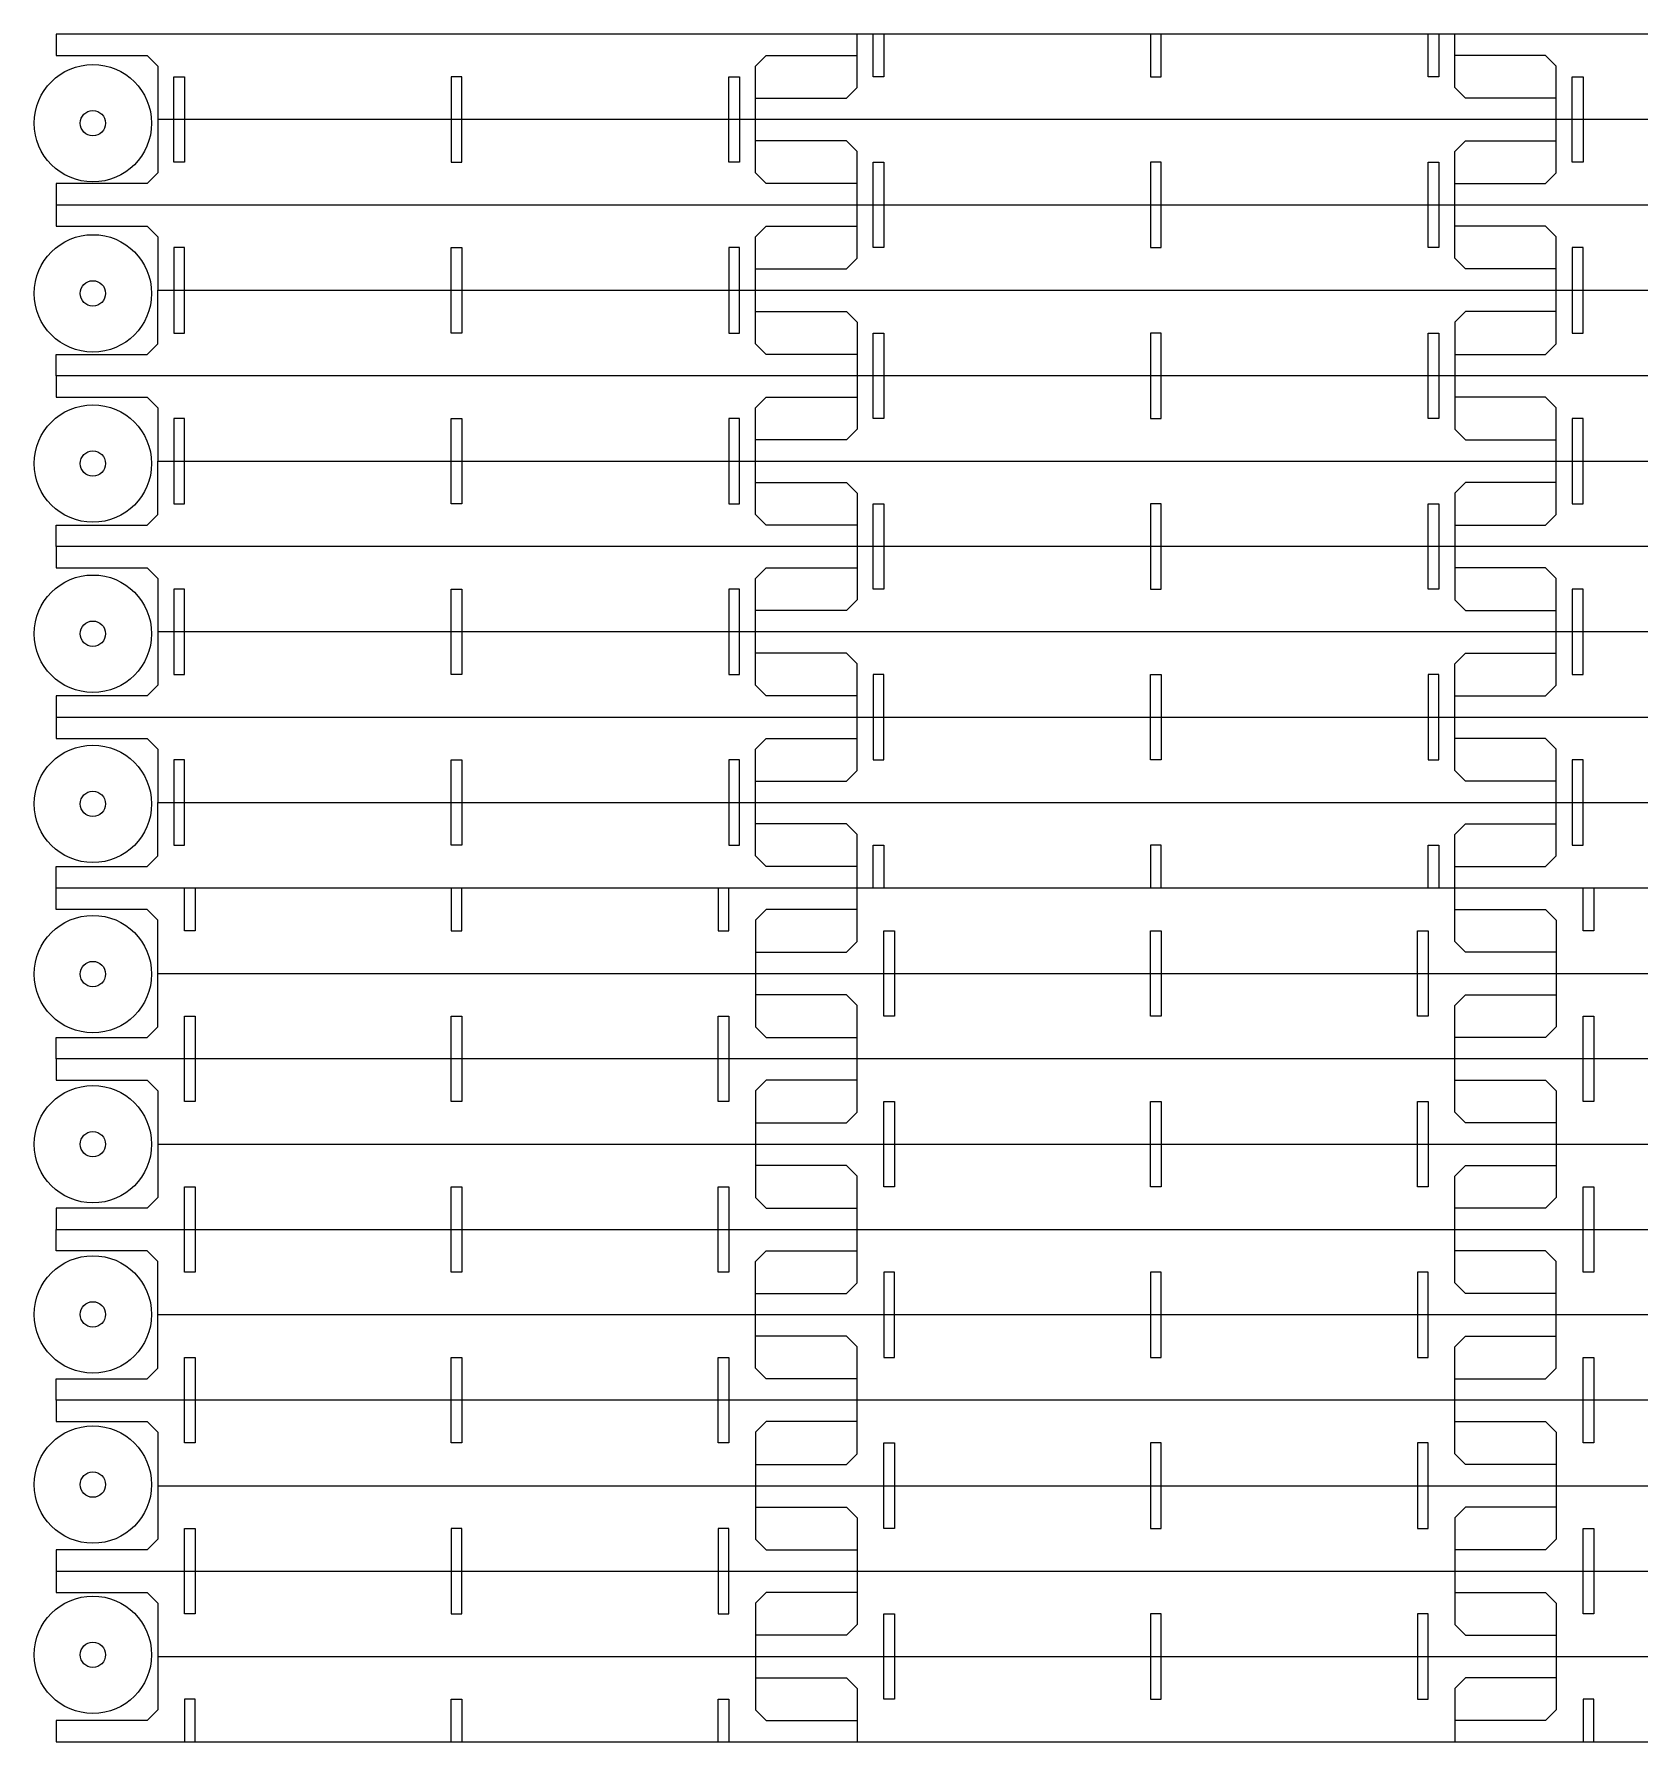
# Model space of a CAD drawing. Header units: millimetres. Extents: x -301 to 300, y -152 to 169.
# Drawn here: x -301.1 to -0.3, y -150.6 to 169.4 of the extents above; entities that cross this region are included whole.
import ezdxf

# ---------------------------------------------------------------- set-up
doc = ezdxf.new("R2010")
doc.units = ezdxf.units.MM
doc.header["$MEASUREMENT"] = 0
doc.layers.add('Layer 1', color=7, linetype='Continuous')

msp = doc.modelspace()

# ---------------------------------------------------------------- linework, layer by layer
at = {"layer": 'Layer 1', "lineweight": 9}
for points in [[(246.0185, 121.3712), (246.0185, 125.3712), (229.0185, 125.3712), (227.0185, 127.3712), (227.0185, 137.3712), (227.0185, 147.3712), (229.0185, 149.3712), (246.0185, 149.3712), (246.0185, 157.3712), (229.0185, 157.3712), (227.0185, 159.3712), (227.0185, 169.3712), (-296.9815, 169.3712), (-296.9815, 165.3712), (-279.9815, 165.3712), (-277.9815, 163.3712), (-277.9815, 153.3712), (-277.9815, 143.3712), (-279.9815, 141.3712), (-296.9815, 141.3712), (-296.9815, 133.3712), (-279.9815, 133.3712), (-277.9815, 131.3712), (-277.9815, 121.3712)], [(227.0185, 105.3712), (-296.9815, 105.3712), (-296.9815, 109.3712), (-279.9815, 109.3712), (-277.9815, 111.3712), (-277.9815, 121.3712), (246.0185, 121.3712), (246.0185, 117.3712), (229.0185, 117.3712), (227.0185, 115.3712), (227.0185, 105.3712)], [(-296.9815, 105.3712), (-296.9815, 101.3712), (-279.9815, 101.3712), (-277.9815, 99.3712), (-277.9815, 89.3712)], [(227.0185, 73.3712), (-296.9815, 73.3712), (-296.9815, 77.3712), (-279.9815, 77.3712), (-277.9815, 79.3712), (-277.9815, 89.3712), (246.0185, 89.3712), (246.0185, 85.3712), (229.0185, 85.3712), (227.0185, 83.3712), (227.0185, 73.3712)], [(-296.9815, 73.3712), (-296.9815, 69.3712), (-279.9815, 69.3712), (-277.9815, 67.3712), (-277.9815, 57.3712)], [(246.0185, 25.3712), (246.0185, 29.3712), (229.0185, 29.3712), (227.0185, 31.3712), (227.0185, 41.3712), (227.0185, 51.3712), (229.0185, 53.3712), (246.0185, 53.3712), (246.0185, 57.3712), (-277.9815, 57.3712), (-277.9815, 47.3712), (-279.9815, 45.3712), (-296.9815, 45.3712), (-296.9815, 41.3712), (227.0185, 41.3712)], [(-296.9815, 41.3712), (-296.9815, 37.3712), (-279.9815, 37.3712), (-277.9815, 35.3712), (-277.9815, 25.3712)], [(-277.9811, -38.6284), (246.0185, -38.6284), (246.0185, -34.6286), (229.0185, -34.6286), (227.0185, -32.6286), (227.0185, -22.6286), (-296.9811, -22.6286), (-296.9811, -18.6286), (-279.9811, -18.6286), (-277.9811, -16.6286), (-277.9811, -6.6286), (-277.9811, 3.3714), (-279.9811, 5.3714), (-296.9811, 5.3714), (-296.9811, 9.3714), (-296.9815, 13.3712), (-279.9815, 13.3712), (-277.9815, 15.3712), (-277.9815, 25.3712), (246.0185, 25.3712), (246.0185, 21.3712), (229.0185, 21.3712), (227.0185, 19.3712), (227.0185, 9.3712)], [(-277.9811, -6.6286), (246.0185, -6.6286), (246.0185, -2.6288), (229.0185, -2.6288), (227.0185, -0.6288), (227.0185, 9.3712), (-296.9811, 9.3712)], [(-296.9811, -22.6284), (-296.9811, -26.6284), (-279.9811, -26.6284), (-277.9811, -28.6284), (-277.9811, -38.6284), (-277.9811, -48.6284), (-279.9811, -50.6284), (-296.9811, -50.6284), (-296.9811, -54.6284), (227.0185, -54.6284), (227.0185, -64.6284), (229.0185, -66.6284), (246.0185, -66.6284), (246.0185, -70.6282), (-277.9811, -70.6282)], [(-296.9811, -86.628), (-296.9811, -90.628), (-279.9811, -90.628), (-277.9811, -92.628), (-277.9811, -102.628), (246.0185, -102.628), (246.0185, -98.6282), (229.0185, -98.6282), (227.0185, -96.6282), (227.0185, -86.6282), (-296.9811, -86.6282), (-296.9811, -82.6282), (-279.9811, -82.6282), (-277.9811, -80.6282), (-277.9811, -70.6282), (-277.9811, -60.6282), (-279.9811, -58.6282), (-296.9811, -58.6282), (-296.9811, -54.6282)], [(-277.9811, -102.6282), (-277.9811, -112.6282), (-279.9811, -114.6282), (-296.9811, -114.6282), (-296.9811, -122.6282), (-279.9811, -122.6282), (-277.9811, -124.6282), (-277.9811, -134.6282), (-277.9811, -144.6282), (-279.9811, -146.6282), (-296.9811, -146.6282), (-296.9811, -150.6282), (227.0189, -150.6282), (227.0189, -140.6282), (229.0189, -138.6282), (246.0189, -138.6282), (246.0189, -130.6282), (229.0189, -130.6282), (227.0189, -128.6282), (227.0189, -118.6282), (227.0189, -108.6282), (229.0189, -106.6282), (246.0189, -106.6282), (246.0185, -102.628)]]:
    msp.add_lwpolyline(points, dxfattribs=at)
at = {"layer": 'Layer 1', "color": 240, "lineweight": 9}
for points in [[(-165.9815, 157.3712), (-148.9815, 157.3712), (-146.9815, 159.3712), (-146.9815, 169.3712)], [(-141.9815, 169.3712), (-141.9815, 161.3712), (-143.9815, 161.3712), (-143.9815, 169.3712)], [(-91.9815, 169.3712), (-91.9815, 161.3712), (-89.9815, 161.3712), (-89.9815, 169.3712)], [(-37.9815, 169.3712), (-37.9815, 161.3712), (-39.9815, 161.3712), (-39.9815, 169.3712)], [(-15.9815, 157.3712), (-32.9815, 157.3712), (-34.9815, 159.3712), (-34.9815, 169.3712)], [(-146.9815, 141.3712), (-163.9815, 141.3712), (-165.9815, 143.3712), (-165.9815, 153.3712), (-165.9815, 163.3712), (-163.9815, 165.3712), (-146.9815, 165.3712)], [(-34.9815, 141.3712), (-17.9815, 141.3712), (-15.9815, 143.3712), (-15.9815, 153.3712), (-15.9815, 163.3712), (-17.9815, 165.3712), (-34.9815, 165.3712)], [(-274.9815, 161.3712), (-272.9815, 161.3712), (-272.9815, 153.3712), (-272.9815, 145.3712), (-274.9815, 145.3712), (-274.9815, 153.3712), (-274.9815, 161.3712)], [(-220.9815, 161.3712), (-222.9815, 161.3712), (-222.9815, 153.3712), (-222.9815, 145.3712), (-220.9815, 145.3712), (-220.9815, 153.3712), (-220.9815, 161.3712)], [(-170.9815, 161.3712), (-168.9815, 161.3712), (-168.9815, 153.3712), (-168.9815, 145.3712), (-170.9815, 145.3712), (-170.9815, 153.3712), (-170.9815, 161.3712)], [(-12.9815, 161.3712), (-10.9815, 161.3712), (-10.9815, 153.3712), (-10.9815, 145.3712), (-12.9815, 145.3712), (-12.9815, 153.3712), (-12.9815, 161.3712)], [(-165.9815, 125.3712), (-148.9815, 125.3712), (-146.9815, 127.3712), (-146.9815, 137.3712), (-146.9815, 147.3712), (-148.9815, 149.3712), (-165.9815, 149.3712)], [(-15.9815, 125.3712), (-32.9815, 125.3712), (-34.9815, 127.3712), (-34.9815, 137.3712), (-34.9815, 147.3712), (-32.9815, 149.3712), (-15.9815, 149.3712)], [(-143.9815, 145.3712), (-141.9815, 145.3712), (-141.9815, 137.3712), (-141.9815, 129.3712), (-143.9815, 129.3712), (-143.9815, 137.3712), (-143.9815, 145.3712)], [(-89.9815, 145.3712), (-91.9815, 145.3712), (-91.9815, 137.3712), (-91.9815, 129.3712), (-89.9815, 129.3712), (-89.9815, 137.3712), (-89.9815, 145.3712)], [(-39.9815, 145.3712), (-37.9815, 145.3712), (-37.9815, 137.3712), (-37.9815, 129.3712), (-39.9815, 129.3712), (-39.9815, 137.3712), (-39.9815, 145.3712)], [(-146.9815, 109.3712), (-163.9815, 109.3712), (-165.9815, 111.3712), (-165.9815, 121.3712), (-165.9815, 131.3712), (-163.9815, 133.3712), (-146.9815, 133.3712)], [(-34.9815, 109.3712), (-17.9815, 109.3712), (-15.9815, 111.3712), (-15.9815, 121.3712), (-15.9815, 131.3712), (-17.9815, 133.3712), (-34.9815, 133.3712)], [(-274.9815, 129.3712), (-274.9815, 121.3712), (-274.9815, 113.3712), (-272.9815, 113.3712), (-272.9815, 121.3712), (-272.9815, 129.3712), (-274.9815, 129.3712)], [(-220.9815, 129.3712), (-220.9815, 121.3712), (-220.9815, 113.3712), (-222.9815, 113.3712), (-222.9815, 121.3712), (-222.9815, 129.3712), (-220.9815, 129.3712)], [(-170.9815, 129.3712), (-170.9815, 121.3712), (-170.9815, 113.3712), (-168.9815, 113.3712), (-168.9815, 121.3712), (-168.9815, 129.3712), (-170.9815, 129.3712)], [(-12.9815, 129.3712), (-12.9815, 121.3712), (-12.9815, 113.3712), (-10.9815, 113.3712), (-10.9815, 121.3712), (-10.9815, 129.3712), (-12.9815, 129.3712)], [(-165.9815, 117.3712), (-148.9815, 117.3712), (-146.9815, 115.3712), (-146.9815, 105.3712), (-146.9815, 95.3712), (-148.9815, 93.3712), (-165.9815, 93.3712)], [(-15.9815, 117.3712), (-32.9815, 117.3712), (-34.9815, 115.3712), (-34.9815, 105.3712), (-34.9815, 95.3712), (-32.9815, 93.3712), (-15.9815, 93.3712)], [(-141.9815, 97.3712), (-143.9815, 97.3712), (-143.9815, 105.3712), (-143.9815, 113.3712), (-141.9815, 113.3712), (-141.9815, 105.3712), (-141.9815, 97.3712)], [(-91.9815, 97.3712), (-89.9815, 97.3712), (-89.9815, 105.3712), (-89.9815, 113.3712), (-91.9815, 113.3712), (-91.9815, 105.3712), (-91.9815, 97.3712)], [(-37.9815, 97.3712), (-39.9815, 97.3712), (-39.9815, 105.3712), (-39.9815, 113.3712), (-37.9815, 113.3712), (-37.9815, 105.3712), (-37.9815, 97.3712)], [(-146.9815, 77.3712), (-163.9815, 77.3712), (-165.9815, 79.3712), (-165.9815, 89.3712), (-165.9815, 99.3712), (-163.9815, 101.3712), (-146.9815, 101.3712)], [(-34.9815, 77.3712), (-17.9815, 77.3712), (-15.9815, 79.3712), (-15.9815, 89.3712), (-15.9815, 99.3712), (-17.9815, 101.3712), (-34.9815, 101.3712)], [(-272.9815, 97.3712), (-274.9815, 97.3712), (-274.9815, 89.3712), (-274.9815, 81.3712), (-272.9815, 81.3712), (-272.9815, 89.3712), (-272.9815, 97.3712)], [(-222.9815, 97.3712), (-220.9815, 97.3712), (-220.9815, 89.3712), (-220.9815, 81.3712), (-222.9815, 81.3712), (-222.9815, 89.3712), (-222.9815, 97.3712)], [(-168.9815, 97.3712), (-170.9815, 97.3712), (-170.9815, 89.3712), (-170.9815, 81.3712), (-168.9815, 81.3712), (-168.9815, 89.3712), (-168.9815, 97.3712)], [(-10.9815, 97.3712), (-12.9815, 97.3712), (-12.9815, 89.3712), (-12.9815, 81.3712), (-10.9815, 81.3712), (-10.9815, 89.3712), (-10.9815, 97.3712)], [(-165.9815, 85.3712), (-148.9815, 85.3712), (-146.9815, 83.3712), (-146.9815, 73.3712), (-146.9815, 63.3712), (-148.9815, 61.3712), (-165.9815, 61.3712)], [(-15.9815, 85.3712), (-32.9815, 85.3712), (-34.9815, 83.3712), (-34.9815, 73.3712), (-34.9815, 63.3712), (-32.9815, 61.3712), (-15.9815, 61.3712)], [(-141.9815, 65.3712), (-143.9815, 65.3712), (-143.9815, 73.3712), (-143.9815, 81.3712), (-141.9815, 81.3712), (-141.9815, 73.3712), (-141.9815, 65.3712)], [(-91.9815, 65.3712), (-89.9815, 65.3712), (-89.9815, 73.3712), (-89.9815, 81.3712), (-91.9815, 81.3712), (-91.9815, 73.3712), (-91.9815, 65.3712)], [(-37.9815, 65.3712), (-39.9815, 65.3712), (-39.9815, 73.3712), (-39.9815, 81.3712), (-37.9815, 81.3712), (-37.9815, 73.3712), (-37.9815, 65.3712)], [(-146.9815, 45.3712), (-163.9815, 45.3712), (-165.9815, 47.3712), (-165.9815, 57.3712), (-165.9815, 67.3712), (-163.9815, 69.3712), (-146.9815, 69.3712)], [(-34.9815, 45.3712), (-17.9815, 45.3712), (-15.9815, 47.3712), (-15.9815, 57.3712), (-15.9815, 67.3712), (-17.9815, 69.3712), (-34.9815, 69.3712)], [(-272.9815, 65.3712), (-274.9815, 65.3712), (-274.9815, 57.3712), (-274.9815, 49.3712), (-272.9815, 49.3712), (-272.9815, 57.3712), (-272.9815, 65.3712)], [(-222.9815, 65.3712), (-220.9815, 65.3712), (-220.9815, 57.3712), (-220.9815, 49.3712), (-222.9815, 49.3712), (-222.9815, 57.3712), (-222.9815, 65.3712)], [(-168.9815, 65.3712), (-170.9815, 65.3712), (-170.9815, 57.3712), (-170.9815, 49.3712), (-168.9815, 49.3712), (-168.9815, 57.3712), (-168.9815, 65.3712)], [(-10.9815, 65.3712), (-12.9815, 65.3712), (-12.9815, 57.3712), (-12.9815, 49.3712), (-10.9815, 49.3712), (-10.9815, 57.3712), (-10.9815, 65.3712)], [(-165.9815, 29.3712), (-148.9815, 29.3712), (-146.9815, 31.3712), (-146.9815, 41.3712), (-146.9815, 51.3712), (-148.9815, 53.3712), (-165.9815, 53.3712)], [(-15.9815, 29.3712), (-32.9815, 29.3712), (-34.9815, 31.3712), (-34.9815, 41.3712), (-34.9815, 51.3712), (-32.9815, 53.3712), (-15.9815, 53.3712)], [(-141.9815, 49.3712), (-143.9815, 49.3712), (-143.9815, 41.3712), (-143.9815, 33.3712), (-141.9815, 33.3712), (-141.9815, 41.3712), (-141.9815, 49.3712)], [(-91.9815, 49.3712), (-89.9815, 49.3712), (-89.9815, 41.3712), (-89.9815, 33.3712), (-91.9815, 33.3712), (-91.9815, 41.3712), (-91.9815, 49.3712)], [(-37.9815, 49.3712), (-39.9815, 49.3712), (-39.9815, 41.3712), (-39.9815, 33.3712), (-37.9815, 33.3712), (-37.9815, 41.3712), (-37.9815, 49.3712)], [(-146.9815, 13.3712), (-163.9815, 13.3712), (-165.9815, 15.3712), (-165.9815, 25.3712), (-165.9815, 35.3712), (-163.9815, 37.3712), (-146.9815, 37.3712)], [(-34.9815, 13.3712), (-17.9815, 13.3712), (-15.9815, 15.3712), (-15.9815, 25.3712), (-15.9815, 35.3712), (-17.9815, 37.3712), (-34.9815, 37.3712)], [(-272.9815, 33.3712), (-274.9815, 33.3712), (-274.9815, 25.3712), (-274.9815, 17.3712), (-272.9815, 17.3712), (-272.9815, 25.3712), (-272.9815, 33.3712)], [(-222.9815, 33.3712), (-220.9815, 33.3712), (-220.9815, 25.3712), (-220.9815, 17.3712), (-222.9815, 17.3712), (-222.9815, 25.3712), (-222.9815, 33.3712)], [(-168.9815, 33.3712), (-170.9815, 33.3712), (-170.9815, 25.3712), (-170.9815, 17.3712), (-168.9815, 17.3712), (-168.9815, 25.3712), (-168.9815, 33.3712)], [(-10.9815, 33.3712), (-12.9815, 33.3712), (-12.9815, 25.3712), (-12.9815, 17.3712), (-10.9815, 17.3712), (-10.9815, 25.3712), (-10.9815, 33.3712)], [(-165.9813, -2.6288), (-148.9813, -2.6288), (-146.9813, -0.6288), (-146.9814, 9.3712), (-146.9815, 19.3712), (-148.9815, 21.3712), (-165.9815, 21.3712)], [(-15.9813, -2.6288), (-32.9813, -2.6288), (-34.9813, -0.6288), (-34.9814, 9.3712), (-34.9815, 19.3712), (-32.9815, 21.3712), (-15.9815, 21.3712)], [(-143.9815, 9.3712), (-143.9815, 17.3712), (-141.9815, 17.3712), (-141.9815, 9.3712)], [(-89.9815, 9.3712), (-89.9815, 17.3712), (-91.9815, 17.3712), (-91.9815, 9.3712)], [(-39.9815, 9.3712), (-39.9815, 17.3712), (-37.9815, 17.3712), (-37.9815, 9.3712)], [(-270.9811, 9.3714), (-270.9811, 1.3714), (-272.9811, 1.3714), (-272.9811, 9.3714)], [(-222.9811, 9.3714), (-222.9811, 1.3714), (-220.9811, 1.3714), (-220.9811, 9.3714)], [(-172.9811, 9.3714), (-172.9811, 1.3714), (-170.9811, 1.3714), (-170.9811, 9.3714)], [(-8.9813, 9.3714), (-8.9813, 1.3714), (-10.9813, 1.3714), (-10.9813, 9.3714)], [(-146.9811, 5.3714), (-163.9811, 5.3714), (-165.9811, 3.3714), (-165.9811, -6.6286), (-165.9811, -16.6286), (-163.9811, -18.6286), (-146.9811, -18.6286)], [(-34.9813, 5.3714), (-17.9813, 5.3714), (-15.9813, 3.3714), (-15.9813, -6.6286), (-15.9813, -16.6286), (-17.9813, -18.6286), (-34.9813, -18.6286)], [(-141.9813, -6.6284), (-141.9813, 1.3712), (-139.9813, 1.3712), (-139.9813, -6.6286), (-139.9813, -14.6284), (-141.9813, -14.6284), (-141.9813, -6.6284)], [(-91.9813, -6.6284), (-91.9813, 1.3712), (-89.9813, 1.3712), (-89.9813, -6.6286), (-89.9813, -14.6284), (-91.9813, -14.6284), (-91.9813, -6.6284)], [(-41.9813, -6.6284), (-41.9813, 1.3712), (-39.9813, 1.3712), (-39.9813, -6.6286), (-39.9813, -14.6284), (-41.9813, -14.6284), (-41.9813, -6.6284)], [(-165.9813, -34.6286), (-148.9813, -34.6286), (-146.9813, -32.6286), (-146.9813, -22.6285), (-146.9813, -12.6284), (-148.9813, -10.6284), (-165.9813, -10.6284)], [(-15.9813, -34.6286), (-32.9813, -34.6286), (-34.9813, -32.6286), (-34.9813, -22.6285), (-34.9813, -12.6284), (-32.9813, -10.6284), (-15.9813, -10.6284)], [(-270.9811, -22.6286), (-270.9811, -30.6284), (-272.9811, -30.6284), (-272.9811, -22.6285), (-272.9811, -14.6286), (-270.9811, -14.6286), (-270.9811, -22.6286)], [(-220.9811, -22.6286), (-220.9811, -30.6284), (-222.9811, -30.6284), (-222.9811, -22.6285), (-222.9811, -14.6286), (-220.9811, -14.6286), (-220.9811, -22.6286)], [(-170.9811, -22.6286), (-170.9811, -30.6284), (-172.9811, -30.6284), (-172.9811, -22.6285), (-172.9811, -14.6286), (-170.9811, -14.6286), (-170.9811, -22.6286)], [(-8.9813, -22.6286), (-8.9813, -30.6284), (-10.9813, -30.6284), (-10.9813, -22.6285), (-10.9813, -14.6286), (-8.9813, -14.6286), (-8.9813, -22.6286)], [(-146.9811, -26.6284), (-163.9811, -26.6284), (-165.9811, -28.6284), (-165.9811, -38.6284), (-165.9811, -48.6284), (-163.9811, -50.6284), (-146.9811, -50.6284)], [(-34.9813, -26.6284), (-17.9813, -26.6284), (-15.9813, -28.6284), (-15.9813, -38.6284), (-15.9813, -48.6284), (-17.9813, -50.6284), (-34.9813, -50.6284)], [(-141.9813, -38.6282), (-141.9813, -30.6286), (-139.9813, -30.6286), (-139.9813, -38.6284), (-139.9813, -46.6282), (-141.9813, -46.6282), (-141.9813, -38.6282)], [(-91.9813, -38.6282), (-91.9813, -30.6286), (-89.9813, -30.6286), (-89.9813, -38.6284), (-89.9813, -46.6282), (-91.9813, -46.6282), (-91.9813, -38.6282)], [(-41.9813, -38.6282), (-41.9813, -30.6286), (-39.9813, -30.6286), (-39.9813, -38.6284), (-39.9813, -46.6282), (-41.9813, -46.6282), (-41.9813, -38.6282)], [(-165.9813, -66.6284), (-148.9813, -66.6284), (-146.9813, -64.6284), (-146.9813, -54.6283), (-146.9813, -44.6282), (-148.9813, -42.6282), (-165.9813, -42.6282)], [(-15.9813, -66.6284), (-32.9813, -66.6284), (-34.9813, -64.6284), (-34.9813, -54.6283), (-34.9813, -44.6282), (-32.9813, -42.6282), (-15.9813, -42.6282)], [(-270.9811, -54.6284), (-270.9811, -62.6282), (-272.9811, -62.6282), (-272.9811, -54.6283), (-272.9811, -46.6284), (-270.9811, -46.6284), (-270.9811, -54.6284)], [(-220.9811, -54.6284), (-220.9811, -62.6282), (-222.9811, -62.6282), (-222.9811, -54.6283), (-222.9811, -46.6284), (-220.9811, -46.6284), (-220.9811, -54.6284)], [(-170.9811, -54.6284), (-170.9811, -62.6282), (-172.9811, -62.6282), (-172.9811, -54.6283), (-172.9811, -46.6284), (-170.9811, -46.6284), (-170.9811, -54.6284)], [(-8.9813, -54.6284), (-8.9813, -62.6282), (-10.9813, -62.6282), (-10.9813, -54.6283), (-10.9813, -46.6284), (-8.9813, -46.6284), (-8.9813, -54.6284)], [(-146.9811, -82.6282), (-163.9811, -82.6282), (-165.9811, -80.6282), (-165.9811, -70.6282), (-165.9811, -60.6282), (-163.9811, -58.6282), (-146.9811, -58.6282)], [(-34.9813, -82.6282), (-17.9813, -82.6282), (-15.9813, -80.6282), (-15.9813, -70.6282), (-15.9813, -60.6282), (-17.9813, -58.6282), (-34.9813, -58.6282)], [(-141.9813, -70.6284), (-141.9813, -78.628), (-139.9813, -78.628), (-139.9813, -70.6282), (-139.9813, -62.6284), (-141.9813, -62.6284), (-141.9813, -70.6284)], [(-91.9813, -70.6284), (-91.9813, -78.628), (-89.9813, -78.628), (-89.9813, -70.6282), (-89.9813, -62.6284), (-91.9813, -62.6284), (-91.9813, -70.6284)], [(-41.9813, -70.6284), (-41.9813, -78.628), (-39.9813, -78.628), (-39.9813, -70.6282), (-39.9813, -62.6284), (-41.9813, -62.6284), (-41.9813, -70.6284)], [(-165.9813, -98.6282), (-148.9813, -98.6282), (-146.9813, -96.6282), (-146.9813, -86.6281), (-146.9813, -76.628), (-148.9813, -74.628), (-165.9813, -74.628)], [(-15.9813, -98.6282), (-32.9813, -98.6282), (-34.9813, -96.6282), (-34.9813, -86.6281), (-34.9813, -76.628), (-32.9813, -74.628), (-15.9813, -74.628)], [(-270.9811, -86.6282), (-270.9811, -94.628), (-272.9811, -94.628), (-272.9811, -86.6281), (-272.9811, -78.6282), (-270.9811, -78.6282), (-270.9811, -86.6282)], [(-220.9811, -86.6282), (-220.9811, -94.628), (-222.9811, -94.628), (-222.9811, -86.6281), (-222.9811, -78.6282), (-220.9811, -78.6282), (-220.9811, -86.6282)], [(-170.9811, -86.6282), (-170.9811, -94.628), (-172.9811, -94.628), (-172.9811, -86.6281), (-172.9811, -78.6282), (-170.9811, -78.6282), (-170.9811, -86.6282)], [(-8.9813, -86.6282), (-8.9813, -94.628), (-10.9813, -94.628), (-10.9813, -86.6281), (-10.9813, -78.6282), (-8.9813, -78.6282), (-8.9813, -86.6282)], [(-146.9811, -90.628), (-163.9811, -90.628), (-165.9811, -92.628), (-165.9811, -102.6281), (-165.9811, -112.6282), (-163.9811, -114.6282), (-146.9811, -114.6282)], [(-34.9813, -90.628), (-17.9813, -90.628), (-15.9813, -92.628), (-15.9812, -102.6281), (-15.9811, -112.6282), (-17.9811, -114.6282), (-34.9811, -114.6282)], [(-141.9811, -102.6282), (-141.9813, -94.6282), (-139.9813, -94.6282), (-139.9812, -102.6282), (-139.9811, -110.6282), (-141.9811, -110.6282), (-141.9811, -102.6282)], [(-91.9813, -102.6282), (-91.9811, -110.6282), (-89.9811, -110.6282), (-89.9812, -102.6282), (-89.9813, -94.6282), (-91.9813, -94.6282), (-91.9813, -102.6282)], [(-39.9811, -102.6282), (-39.9813, -94.6282), (-41.9813, -94.6282), (-41.9812, -102.6282), (-41.9811, -110.6282), (-39.9811, -110.6282), (-39.9811, -102.6282)], [(-165.9811, -106.6282), (-148.9811, -106.6282), (-146.9811, -108.6282), (-146.9811, -118.6282), (-146.9811, -128.6282), (-148.9811, -130.6282), (-165.9811, -130.6282)], [(-15.9811, -106.6282), (-32.9811, -106.6282), (-34.9811, -108.6282), (-34.9811, -118.6282), (-34.9811, -128.6282), (-32.9811, -130.6282), (-15.9811, -130.6282)], [(-270.9811, -126.6282), (-272.9811, -126.6282), (-272.9811, -118.6282), (-272.9811, -110.6282), (-270.9811, -110.6282), (-270.9811, -118.6282), (-270.9811, -126.6282)], [(-220.9811, -126.6282), (-220.9811, -118.6282), (-220.9811, -110.6282), (-222.9811, -110.6282), (-222.9811, -118.6282), (-222.9811, -126.6282), (-220.9811, -126.6282)], [(-170.9811, -126.6282), (-170.9811, -118.6282), (-170.9811, -110.6282), (-172.9811, -110.6282), (-172.9811, -118.6282), (-172.9811, -126.6282), (-170.9811, -126.6282)], [(-8.9811, -126.6282), (-10.9811, -126.6282), (-10.9811, -118.6282), (-10.9811, -110.6282), (-8.9811, -110.6282), (-8.9811, -118.6282), (-8.9811, -126.6282)], [(-146.9811, -122.6282), (-163.9811, -122.6282), (-165.9811, -124.6282), (-165.9811, -134.6282), (-165.9811, -144.6282), (-163.9811, -146.6282), (-146.9811, -146.6282)], [(-34.9811, -122.6282), (-17.9811, -122.6282), (-15.9811, -124.6282), (-15.9811, -134.6282), (-15.9811, -144.6282), (-17.9811, -146.6282), (-34.9811, -146.6282)], [(-139.9811, -142.6282), (-141.9811, -142.6282), (-141.9811, -134.6282), (-141.9811, -126.6282), (-139.9811, -126.6282), (-139.9811, -134.6282), (-139.9811, -142.6282)], [(-89.9811, -142.6282), (-89.9811, -134.6282), (-89.9811, -126.6282), (-91.9811, -126.6282), (-91.9811, -134.6282), (-91.9811, -142.6282), (-89.9811, -142.6282)], [(-39.9811, -142.6282), (-39.9811, -134.6282), (-39.9811, -126.6282), (-41.9811, -126.6282), (-41.9811, -134.6282), (-41.9811, -142.6282), (-39.9811, -142.6282)], [(-165.9811, -138.6282), (-148.9811, -138.6282), (-146.9811, -140.6282), (-146.9811, -150.6282)], [(-15.9811, -138.6282), (-32.9811, -138.6282), (-34.9811, -140.6282), (-34.9811, -150.6282)], [(-270.9811, -150.6282), (-270.9811, -142.6282), (-272.9811, -142.6282), (-272.9811, -150.6282)], [(-222.9811, -150.6282), (-222.9811, -142.6282), (-220.9811, -142.6282), (-220.9811, -150.6282)], [(-172.9811, -150.6282), (-172.9811, -142.6282), (-170.9811, -142.6282), (-170.9811, -150.6282)], [(-8.9811, -150.6282), (-8.9811, -142.6282), (-10.9811, -142.6282), (-10.9811, -150.6282)]]:
    msp.add_lwpolyline(points, dxfattribs=at)
at = {"layer": 'Layer 1', "color": 250, "lineweight": 18}
for points in [[(246.0185, 153.3712), (-277.9815, 153.3712)], [(-296.9815, 137.3712), (227.0185, 137.3712)], [(-296.9811, -118.6282), (227.0189, -118.6282)], [(-277.9811, -134.6282), (246.0189, -134.6282)]]:
    msp.add_lwpolyline(points, dxfattribs=at)
at = {"layer": 'Layer 1', "lineweight": 9}
for points in [[(-279.1271, 152.6833), (-279.1271, 158.7585), (-284.052, 163.6833), (-290.1271, 163.6833), (-296.2022, 163.6833), (-301.1271, 158.7585), (-301.1271, 152.6834), (-301.1271, 146.6082), (-296.2023, 141.6834), (-290.1271, 141.6833), (-284.052, 141.6833), (-279.1271, 146.6081), (-279.1271, 152.6833)], [(-279.1271, 120.7952), (-279.1271, 126.8704), (-284.052, 131.7952), (-290.1271, 131.7952), (-296.2022, 131.7952), (-301.1271, 126.8704), (-301.1271, 120.7953), (-301.1271, 114.7201), (-296.2023, 109.7953), (-290.1271, 109.7952), (-284.052, 109.7952), (-279.1271, 114.72), (-279.1271, 120.7952)], [(-279.1271, 88.9071), (-279.1271, 94.9823), (-284.052, 99.9071), (-290.1271, 99.9071), (-296.2022, 99.9071), (-301.1271, 94.9823), (-301.1271, 88.9072), (-301.1271, 82.832), (-296.2023, 77.9072), (-290.1271, 77.9071), (-284.052, 77.9071), (-279.1271, 82.8319), (-279.1271, 88.9071)], [(-279.1271, 57.019), (-279.1271, 63.0942), (-284.052, 68.019), (-290.1271, 68.019), (-296.2022, 68.019), (-301.1271, 63.0942), (-301.1271, 57.0191), (-301.1271, 50.9439), (-296.2023, 46.0191), (-290.1271, 46.019), (-284.052, 46.019), (-279.1271, 50.9438), (-279.1271, 57.019)], [(-279.1271, 25.1309), (-279.1271, 31.2061), (-284.052, 36.1309), (-290.1271, 36.1309), (-296.2022, 36.1309), (-301.1271, 31.2061), (-301.1271, 25.131), (-301.1271, 19.0558), (-296.2023, 14.131), (-290.1271, 14.1309), (-284.052, 14.1309), (-279.1271, 19.0557), (-279.1271, 25.1309)], [(-279.1271, -6.7572), (-279.1271, -0.682), (-284.052, 4.2428), (-290.1271, 4.2428), (-296.2022, 4.2428), (-301.1271, -0.682), (-301.1271, -6.7571), (-301.1271, -12.8323), (-296.2023, -17.7571), (-290.1271, -17.7572), (-284.052, -17.7572), (-279.1271, -12.8324), (-279.1271, -6.7572)], [(-279.1271, -38.6453), (-279.1271, -32.5701), (-284.052, -27.6453), (-290.1271, -27.6453), (-296.2022, -27.6453), (-301.1271, -32.5701), (-301.1271, -38.6452), (-301.1271, -44.7204), (-296.2023, -49.6452), (-290.1271, -49.6453), (-284.052, -49.6453), (-279.1271, -44.7205), (-279.1271, -38.6453)], [(-279.1271, -70.5334), (-279.1271, -64.4582), (-284.052, -59.5334), (-290.1271, -59.5334), (-296.2022, -59.5334), (-301.1271, -64.4582), (-301.1271, -70.5333), (-301.1271, -76.6085), (-296.2023, -81.5333), (-290.1271, -81.5334), (-284.052, -81.5334), (-279.1271, -76.6086), (-279.1271, -70.5334)], [(-279.1271, -102.4215), (-279.1271, -96.3463), (-284.052, -91.4215), (-290.1271, -91.4215), (-296.2022, -91.4215), (-301.1271, -96.3463), (-301.1271, -102.4214), (-301.1271, -108.4966), (-296.2023, -113.4214), (-290.1271, -113.4215), (-284.052, -113.4215), (-279.1271, -108.4967), (-279.1271, -102.4215)], [(-279.1271, -134.3096), (-279.1271, -128.2344), (-284.052, -123.3096), (-290.1271, -123.3096), (-296.2022, -123.3096), (-301.1271, -128.2344), (-301.1271, -134.3095), (-301.1271, -140.3847), (-296.2023, -145.3095), (-290.1271, -145.3096), (-284.052, -145.3096), (-279.1271, -140.3848), (-279.1271, -134.3096)]]:
    msp.add_open_spline(points, degree=3, knots=[0, 0, 0, 0, 1, 1, 1, 2, 2, 2, 3, 3, 3, 4, 4, 4, 4], dxfattribs=at)
at = {"layer": 'Layer 1', "color": 240, "lineweight": 9}
for points in [[(-287.7521, 152.6833), (-287.7521, 153.995), (-288.8154, 155.0583), (-290.1271, 155.0583), (-291.4388, 155.0583), (-292.5021, 153.995), (-292.5021, 152.6833), (-292.5021, 151.3717), (-291.4388, 150.3083), (-290.1271, 150.3083), (-288.8154, 150.3083), (-287.7521, 151.3716), (-287.7521, 152.6833)], [(-287.7521, 120.7952), (-287.7521, 122.1069), (-288.8154, 123.1702), (-290.1271, 123.1702), (-291.4388, 123.1702), (-292.5021, 122.1069), (-292.5021, 120.7952), (-292.5021, 119.4836), (-291.4388, 118.4202), (-290.1271, 118.4202), (-288.8154, 118.4202), (-287.7521, 119.4835), (-287.7521, 120.7952)], [(-287.7521, 88.9071), (-287.7521, 90.2188), (-288.8154, 91.2821), (-290.1271, 91.2821), (-291.4388, 91.2821), (-292.5021, 90.2188), (-292.5021, 88.9071), (-292.5021, 87.5955), (-291.4388, 86.5321), (-290.1271, 86.5321), (-288.8154, 86.5321), (-287.7521, 87.5954), (-287.7521, 88.9071)], [(-287.7521, 57.019), (-287.7521, 58.3307), (-288.8154, 59.394), (-290.1271, 59.394), (-291.4388, 59.394), (-292.5021, 58.3307), (-292.5021, 57.019), (-292.5021, 55.7074), (-291.4388, 54.644), (-290.1271, 54.644), (-288.8154, 54.644), (-287.7521, 55.7073), (-287.7521, 57.019)], [(-287.7521, 25.1309), (-287.7521, 26.4426), (-288.8154, 27.5059), (-290.1271, 27.5059), (-291.4388, 27.5059), (-292.5021, 26.4426), (-292.5021, 25.1309), (-292.5021, 23.8193), (-291.4388, 22.7559), (-290.1271, 22.7559), (-288.8154, 22.7559), (-287.7521, 23.8192), (-287.7521, 25.1309)], [(-287.7521, -6.7572), (-287.7521, -5.4455), (-288.8154, -4.3822), (-290.1271, -4.3822), (-291.4388, -4.3822), (-292.5021, -5.4455), (-292.5021, -6.7572), (-292.5021, -8.0688), (-291.4388, -9.1322), (-290.1271, -9.1322), (-288.8154, -9.1322), (-287.7521, -8.0689), (-287.7521, -6.7572)], [(-287.7521, -38.6453), (-287.7521, -37.3336), (-288.8154, -36.2703), (-290.1271, -36.2703), (-291.4388, -36.2703), (-292.5021, -37.3336), (-292.5021, -38.6453), (-292.5021, -39.9569), (-291.4388, -41.0203), (-290.1271, -41.0203), (-288.8154, -41.0203), (-287.7521, -39.957), (-287.7521, -38.6453)], [(-287.7521, -70.5334), (-287.7521, -69.2217), (-288.8154, -68.1584), (-290.1271, -68.1584), (-291.4388, -68.1584), (-292.5021, -69.2217), (-292.5021, -70.5334), (-292.5021, -71.845), (-291.4388, -72.9084), (-290.1271, -72.9084), (-288.8154, -72.9084), (-287.7521, -71.8451), (-287.7521, -70.5334)], [(-287.7521, -102.4215), (-287.7521, -101.1098), (-288.8154, -100.0465), (-290.1271, -100.0465), (-291.4388, -100.0465), (-292.5021, -101.1098), (-292.5021, -102.4215), (-292.5021, -103.7331), (-291.4388, -104.7965), (-290.1271, -104.7965), (-288.8154, -104.7965), (-287.7521, -103.7332), (-287.7521, -102.4215)], [(-287.7521, -134.3096), (-287.7521, -132.9979), (-288.8154, -131.9346), (-290.1271, -131.9346), (-291.4388, -131.9346), (-292.5021, -132.9979), (-292.5021, -134.3096), (-292.5021, -135.6212), (-291.4388, -136.6846), (-290.1271, -136.6846), (-288.8154, -136.6846), (-287.7521, -135.6213), (-287.7521, -134.3096)]]:
    msp.add_open_spline(points, degree=3, knots=[0, 0, 0, 0, 1, 1, 1, 2, 2, 2, 3, 3, 3, 4, 4, 4, 4], dxfattribs=at)

doc.saveas('drawing.dxf')
